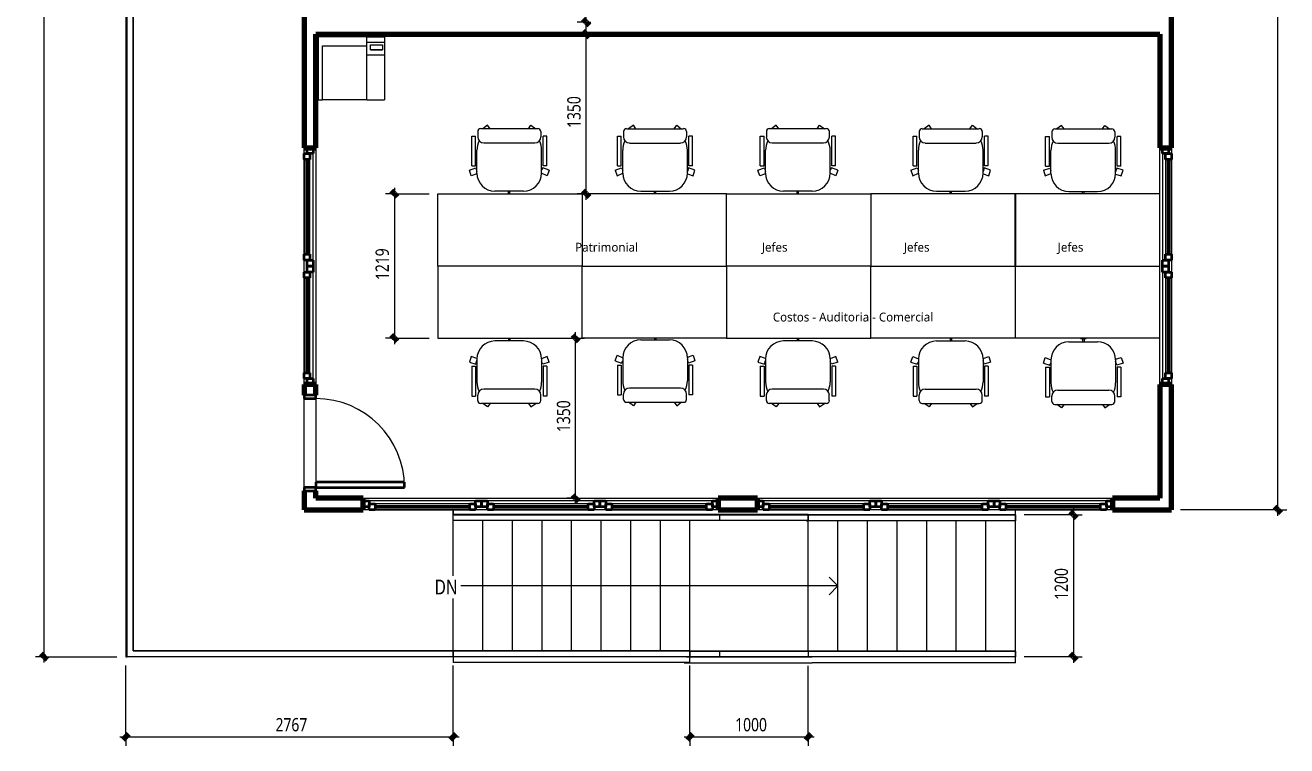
# Model space of a CAD drawing. Header units: millimetres. Extents: x -66038 to -55378, y 2043 to 17186.
# Drawn here: x -66038 to -55378, y 2043 to 8129 of the extents above; entities that cross this region are included whole.
import ezdxf

# ---------------------------------------------------------------- set-up
doc = ezdxf.new("R2010")
doc.units = ezdxf.units.MM
doc.linetypes.add('Overhead 1_5mm', pattern=[2.5, 1.5, -1])
for name, color, linetype, lineweight in [('A-ANNO-DIMS', 211, 'Continuous', 9), ('A-ANNO-DIMS-50', 211, 'Continuous', 9), ('A-DOOR', 31, 'Continuous', 18), ('A-DOOR-FRAM', 31, 'Continuous', 35), ('A-FLOR', 192, 'Continuous', 18), ('A-FLOR-HRAL', 11, 'Continuous', 9), ('A-GLAZ', 151, 'Continuous', 18), ('A-WALL', 113, 'Continuous', 18), ('G-ANNO-TEXT', 231, 'Continuous', 9), ('I-FURN', 30, 'Continuous', 9), ('I-FURN-PNLS', 30, 'Continuous', 9), ('Q-SPCQ', 91, 'Continuous', 9), ('S-STRS', 31, 'Continuous', 9), ('S-STRS-ANNO', 31, 'Continuous', 9), ('S-STRS-TEXT', 31, 'Continuous', 9)]:
    doc.layers.add(name, color=color, linetype=linetype, lineweight=lineweight)
doc.styles.add('Trebuchet MS', font='trebuc.ttf', dxfattribs={"width": 0.8, "height": 125})
doc.styles.add('Trebuchet MS_1', font='trebuc.ttf', dxfattribs={"width": 0.8, "height": 112.5})
doc.styles.add('Trebuchet MS_B', font='trebucbd.ttf', dxfattribs={"height": 75})
doc.dimstyles.new('Linear_-_2_25mm_Trebuchet_MS', dxfattribs={"dimscale": 304.8, "dimtxt": 115.981977, "dimasz": 0.164042, "dimexe": 0.246063, "dimexo": 0.246063, "dimgap": 0.049213, "dimtad": 1, "dimdec": 0, "dimzin": 0, "dimdsep": 46, "dimtxsty": 'Trebuchet MS_1', "dimblk1": 'OBLIQUE', "dimblk2": 'OBLIQUE', "dimsah": 1, "dimcen": 0.09, "dimdle": 0.164042, "dimazin": 0, "dimtfac": 1, "dimtdec": 4, "dimtix": 1, "dimtmove": 0, "dimatfit": 3, "dimfxl": 1, "dimtvp": 1, "dimtolj": 1, "dimtzin": 0, "dimarcsym": 2})

# ---------------------------------------------------------------- blocks, each defined once
blk = doc.blocks.new('Furniture_System-Standing_Desk-Rectangular - 120x60-2486076-Nivel 2 Oficinas')
at = {"layer": 'I-FURN-PNLS'}
for p, q in [((1219.2, 0), (0, 0)), ((1219.2, -609.6), (1219.2, 0)), ((0, -609.6), (1219.2, -609.6))]:
    blk.add_line(p, q, dxfattribs=at)
blk = doc.blocks.new('Chair-Executive - Chair-Executive-3281376-Nivel 2 Oficinas')
at = {"layer": 'I-FURN'}
for p, q in [((-125, 222), (-125, 177)), ((-100, 247), (382, 247)), ((-42, 276), (-84, 247)), ((-21, 247), (-42, 276)), ((303, 247), (324, 276)), ((324, 276), (363, 247)), ((407, 222), (407, 177)), ((-177, -68), (-177, 184)), ((-177, 184), (-145, 184)), ((-145, -68), (-145, 184)), ((-75, 126), (357, 126)), ((458, 184), (426, 184)), ((426, -68), (426, 184)), ((458, -68), (458, 184)), ((-132, -129), (-132, 66)), ((414, -129), (414, 66)), ((-196, -102), (-142, -84)), ((-196, -102), (-180, -150)), ((-177, -68), (-145, -68)), ((-142, -84), (-132, -104)), ((424, -84), (414, -115)), ((478, -102), (424, -84)), ((458, -68), (426, -68)), ((462, -150), (478, -102)), ((-180, -150), (-132, -129)), ((414, -134), (462, -150)), ((20, -282), (262, -282)), ((135, -301), (135, -282)), ((135, -282), (147, -282)), ((147, -301), (147, -282))]:
    blk.add_line(p, q, dxfattribs=at)
for centre, radius, start, end in [((-100, 222), 25.2, 90, 180), ((382, 222), 25.2, 360, 90), ((46, 66), 178, 153.8342, 180), ((-75, 177), 50.7, 180, 270), ((357, 177), 50.7, 270, 360), ((236, 66), 178, 360, 26.1684), ((20, -129), 152, 180, 270), ((262, -129), 152, 270, 360)]:
    blk.add_arc(centre, radius, start, end, dxfattribs=at)
blk = doc.blocks.new('Furniture_System-Standing_Desk-Rectangular - 120x60-V1-Nivel 2 Oficinas')
at = {"layer": 'I-FURN-PNLS'}
for p, q in [((1219.2, 0), (0, 0)), ((0, 0), (0, -609.6)), ((1219.2, -609.6), (1219.2, 0)), ((0, -609.6), (1219.2, -609.6))]:
    blk.add_line(p, q, dxfattribs=at)
blk = doc.blocks.new('Chair-Executive - Chair-Executive-V2-Nivel 2 Oficinas')
at = {"layer": 'I-FURN'}
for p, q in [((-125, 222), (-125, 177)), ((-100, 247), (382, 247)), ((-42, 276), (-84, 247)), ((-21, 247), (-42, 276)), ((303, 247), (324, 276)), ((324, 276), (363, 247)), ((407, 222), (407, 177)), ((-177, -68), (-177, 184)), ((-177, 184), (-145, 184)), ((-145, -68), (-145, 184)), ((-75, 126), (357, 126)), ((458, 184), (426, 184)), ((426, -68), (426, 184)), ((458, -68), (458, 184)), ((-132, -129), (-132, 66)), ((414, -129), (414, 66)), ((-196, -102), (-142, -84)), ((-196, -102), (-180, -150)), ((-177, -68), (-145, -68)), ((-142, -84), (-132, -104)), ((424, -84), (414, -115)), ((478, -102), (424, -84)), ((458, -68), (426, -68)), ((462, -150), (478, -102)), ((-180, -150), (-132, -129)), ((414, -134), (462, -150)), ((20, -282), (262, -282)), ((135, -304), (135, -282)), ((135, -282), (147, -282)), ((147, -304), (147, -282))]:
    blk.add_line(p, q, dxfattribs=at)
for centre, radius, start, end in [((-100, 222), 25.2, 90, 180), ((382, 222), 25.2, 360, 90), ((46, 66), 178, 153.8342, 180), ((-75, 177), 50.7, 180, 270), ((357, 177), 50.7, 270, 360), ((236, 66), 178, 360, 26.1684), ((20, -129), 152, 180, 270), ((262, -129), 152, 270, 360)]:
    blk.add_arc(centre, radius, start, end, dxfattribs=at)
blk = doc.blocks.new('Furniture_System-Standing_Desk-Rectangular - 120x60-3281375-Nivel 2 Oficinas')
at = {"layer": 'I-FURN-PNLS'}
for p, q in [((0, 609.6), (1219.2, 609.6)), ((0, 0), (0, 609.6)), ((1219.2, 609.6), (1219.2, 0)), ((1219.2, 0), (0, 0))]:
    blk.add_line(p, q, dxfattribs=at)
blk = doc.blocks.new('Chair-Executive - Chair-Executive-3215924-Nivel 2 Oficinas')
at = {"layer": 'I-FURN'}
for p, q in [((20, 282), (262, 282)), ((135, 304), (135, 282)), ((135, 282), (147, 282)), ((147, 304), (147, 282)), ((-196, 102), (-180, 150)), ((-180, 150), (-132, 129)), ((-132, 129), (-132, -66)), ((414, 134), (462, 150)), ((414, 129), (414, -66)), ((424, 84), (414, 115)), ((462, 150), (478, 102)), ((-196, 102), (-142, 84)), ((-177, 68), (-145, 68)), ((-177, 68), (-177, -184)), ((-145, 68), (-145, -184)), ((-142, 84), (-132, 104)), ((478, 102), (424, 84)), ((458, 68), (426, 68)), ((426, 68), (426, -184)), ((458, 68), (458, -184)), ((-177, -184), (-145, -184)), ((-125, -222), (-125, -177)), ((-75, -126), (357, -126)), ((407, -222), (407, -177)), ((458, -184), (426, -184)), ((-100, -247), (382, -247)), ((-42, -276), (-84, -247)), ((-21, -247), (-42, -276)), ((303, -247), (324, -276)), ((324, -276), (363, -247))]:
    blk.add_line(p, q, dxfattribs=at)
for centre, radius, start, end in [((20, 129), 152, 90, 180), ((262, 129), 152, 0, 90), ((46, -66), 178, 180, 206.1658), ((236, -66), 178, 333.8316, 0), ((-75, -177), 50.7, 90, 180), ((357, -177), 50.7, 0, 90), ((-100, -222), 25.2, 180, 270), ((382, -222), 25.2, 270, 0)]:
    blk.add_arc(centre, radius, start, end, dxfattribs=at)
blk = doc.blocks.new('Furniture_System-Standing_Desk-Rectangular - 120x60-V3-Nivel 2 Oficinas')
at = {"layer": 'I-FURN-PNLS'}
for p, q in [((0, 609.6), (1219.2, 609.6)), ((1219.2, 609.6), (1219.2, 0)), ((1219.2, 0), (0, 0))]:
    blk.add_line(p, q, dxfattribs=at)
blk = doc.blocks.new('Chair-Executive - Chair-Executive-V4-Nivel 2 Oficinas')
at = {"layer": 'I-FURN'}
for p, q in [((20, 282), (262, 282)), ((116, 311), (116, 308)), ((116, 308), (166, 308)), ((135, 308), (147, 308)), ((135, 308), (135, 282)), ((135, 282), (147, 282)), ((147, 308), (147, 282)), ((166, 311), (166, 308)), ((-196, 102), (-180, 150)), ((-180, 150), (-132, 129)), ((-132, 129), (-132, -66)), ((414, 134), (462, 150)), ((414, 129), (414, -66)), ((424, 84), (414, 115)), ((462, 150), (478, 102)), ((-196, 102), (-142, 84)), ((-177, 68), (-145, 68)), ((-177, 68), (-177, -184)), ((-145, 68), (-145, -184)), ((-142, 84), (-132, 104)), ((478, 102), (424, 84)), ((458, 68), (426, 68)), ((426, 68), (426, -184)), ((458, 68), (458, -184)), ((-177, -184), (-145, -184)), ((-125, -222), (-125, -177)), ((-75, -126), (357, -126)), ((407, -222), (407, -177)), ((458, -184), (426, -184)), ((-100, -247), (382, -247)), ((-42, -276), (-84, -247)), ((-21, -247), (-42, -276)), ((303, -247), (324, -276)), ((324, -276), (363, -247))]:
    blk.add_line(p, q, dxfattribs=at)
for centre, radius, start, end in [((20, 129), 152, 90, 180), ((262, 129), 152, 0, 90), ((46, -66), 178, 180, 206.1658), ((236, -66), 178, 333.8316, 0), ((-75, -177), 50.7, 90, 180), ((357, -177), 50.7, 0, 90), ((-100, -222), 25.2, 180, 270), ((382, -222), 25.2, 270, 0)]:
    blk.add_arc(centre, radius, start, end, dxfattribs=at)
blk = doc.blocks.new('Chair-Executive - Chair-Executive-V5-Nivel 2 Oficinas')
at = {"layer": 'I-FURN'}
for p, q in [((20, 282), (262, 282)), ((135, 294), (135, 282)), ((135, 282), (147, 282)), ((147, 294), (147, 282)), ((-196, 102), (-180, 150)), ((-180, 150), (-132, 129)), ((-132, 129), (-132, -66)), ((414, 134), (462, 150)), ((414, 129), (414, -66)), ((424, 84), (414, 115)), ((462, 150), (478, 102)), ((-196, 102), (-142, 84)), ((-177, 68), (-145, 68)), ((-177, 68), (-177, -184)), ((-145, 68), (-145, -184)), ((-142, 84), (-132, 104)), ((478, 102), (424, 84)), ((458, 68), (426, 68)), ((426, 68), (426, -184)), ((458, 68), (458, -184)), ((-177, -184), (-145, -184)), ((-125, -222), (-125, -177)), ((-75, -126), (357, -126)), ((407, -222), (407, -177)), ((458, -184), (426, -184)), ((-100, -247), (382, -247)), ((-42, -276), (-84, -247)), ((-21, -247), (-42, -276)), ((303, -247), (324, -276)), ((324, -276), (363, -247))]:
    blk.add_line(p, q, dxfattribs=at)
for centre, radius, start, end in [((20, 129), 152, 90, 180), ((262, 129), 152, 0, 90), ((46, -66), 178, 180, 206.1658), ((236, -66), 178, 333.8316, 0), ((-75, -177), 50.7, 90, 180), ((357, -177), 50.7, 0, 90), ((-100, -222), 25.2, 180, 270), ((382, -222), 25.2, 270, 0)]:
    blk.add_arc(centre, radius, start, end, dxfattribs=at)
blk = doc.blocks.new('Printer-LaserJet - Printer-LaserJet-3350240-Nivel 2 Oficinas')
at = {"layer": 'Q-SPCQ'}
for p, q in [((-164, -137), (-164, 244)), ((-15, 244), (-164, 244)), ((-15, 244), (359, 244)), ((-15, 244), (-15, -137)), ((395, 244), (359, 244)), ((359, 244), (359, -213)), ((395, -289), (395, 244)), ((-164, -244), (-164, -137)), ((-15, -137), (-164, -137)), ((-147, -220), (-147, -178)), ((-147, -178), (-46, -178)), ((-46, -180), (-147, -180)), ((-46, -178), (-46, -220)), ((-15, -137), (-15, -244)), ((359, -213), (-15, -213)), ((-164, -289), (-164, -244)), ((-15, -244), (-164, -244)), ((-15, -289), (-164, -289)), ((-46, -220), (-147, -220)), ((-15, -244), (-15, -289)), ((-15, -289), (395, -289))]:
    blk.add_line(p, q, dxfattribs=at)
blk = doc.blocks.new('Side hung casement - 1000_1200-3238561-Nivel 2 Oficinas')
at = {"layer": 'A-GLAZ', "lineweight": 35}
for p, q in [((-500, 24), (-450, 24)), ((-450, 0), (-450, 49)), ((-450, 49), (-400, 49)), ((-450, 24), (-450, -26)), ((-400, 0), (-450, 0)), ((-400, 49), (-400, 0)), ((400, 0), (400, 49)), ((400, 49), (450, 49)), ((450, 0), (400, 0)), ((450, 49), (450, 0)), ((450, -26), (450, 24)), ((450, 24), (500, 24)), ((500, 24), (500, -26)), ((-450, -26), (-500, -26)), ((500, -26), (450, -26))]:
    blk.add_line(p, q, dxfattribs=at)
at = {"layer": 'A-GLAZ', "lineweight": 9}
for p, q in [((400, 49), (-400, 49)), ((-400, 0), (400, 0)), ((-450, -26), (450, -26))]:
    blk.add_line(p, q, dxfattribs=at)
at = {"layer": 'A-GLAZ', "lineweight": 50}
for p, q in [((-400, 24), (-400, 25)), ((-400, 25), (400, 25)), ((400, 24), (-400, 24)), ((400, 25), (400, 24))]:
    blk.add_line(p, q, dxfattribs=at)
blk = doc.blocks.new('Side hung casement - 1000_1200-V12-Nivel 2 Oficinas')
at = {"layer": 'A-GLAZ', "lineweight": 35}
for p, q in [((-500, -26), (-500, 24)), ((-500, 24), (-450, 24)), ((-450, 0), (-450, 49)), ((-450, 49), (-400, 49)), ((-450, 24), (-450, -26)), ((-400, 0), (-450, 0)), ((-400, 49), (-400, 0)), ((400, 0), (400, 49)), ((400, 49), (450, 49)), ((450, 0), (400, 0)), ((450, 49), (450, 0)), ((450, -26), (450, 24)), ((450, 24), (500, 24)), ((500, 24), (500, -26)), ((-450, -26), (-500, -26)), ((500, -26), (450, -26))]:
    blk.add_line(p, q, dxfattribs=at)
at = {"layer": 'A-GLAZ', "lineweight": 9}
for p, q in [((400, 49), (-400, 49)), ((-400, 0), (400, 0)), ((-450, -26), (450, -26))]:
    blk.add_line(p, q, dxfattribs=at)
at = {"layer": 'A-GLAZ', "lineweight": 50}
for p, q in [((-400, 24), (-400, 25)), ((-400, 25), (400, 25)), ((400, 24), (-400, 24)), ((400, 25), (400, 24))]:
    blk.add_line(p, q, dxfattribs=at)
blk = doc.blocks.new('Side hung casement - 1000_1200-V14-Nivel 2 Oficinas')
at = {"layer": 'A-GLAZ', "lineweight": 35}
for p, q in [((-500, -26), (-500, 24)), ((-500, 24), (-450, 24)), ((-450, 0), (-450, 49)), ((-450, 49), (-400, 49)), ((-450, 24), (-450, -26)), ((-400, 0), (-450, 0)), ((-400, 49), (-400, 0)), ((400, 0), (400, 49)), ((400, 49), (450, 49)), ((450, 0), (400, 0)), ((450, 49), (450, 0)), ((450, -26), (450, 24)), ((450, 24), (500, 24)), ((-450, -26), (-500, -26)), ((500, -26), (450, -26))]:
    blk.add_line(p, q, dxfattribs=at)
at = {"layer": 'A-GLAZ', "lineweight": 9}
for p, q in [((400, 49), (-400, 49)), ((-400, 0), (400, 0)), ((-450, -26), (450, -26))]:
    blk.add_line(p, q, dxfattribs=at)
at = {"layer": 'A-GLAZ', "lineweight": 50}
for p, q in [((-400, 24), (-400, 25)), ((-400, 25), (400, 25)), ((400, 24), (-400, 24)), ((400, 25), (400, 24))]:
    blk.add_line(p, q, dxfattribs=at)
blk = doc.blocks.new('Top Rail Type - Top Rail_Internal_-3532692-Nivel 2 Oficinas')
at = {"layer": 'A-FLOR-HRAL'}
for p, q in [((-65177, 2795), (-65177, 16225)), ((-65177, 16225), (-63682, 16225)), ((-65127, 16175), (-65127, 2845)), ((-63682, 16175), (-65127, 16175)), ((-62422, 2795), (-65177, 2795)), ((-65127, 2845), (-62422, 2845)), ((-62422, 2845), (-62422, 2795))]:
    blk.add_line(p, q, dxfattribs=at)
blk = doc.blocks.new('Top Rail Type - Top Rail_Internal_-V16-Nivel 2 Oficinas')
at = {"layer": 'A-FLOR-HRAL'}
for p, q in [((-65177, 16225), (-63682, 16225)), ((-65177, 2795), (-65177, 16225)), ((-65127, 16175), (-63682, 16175)), ((-65127, 2845), (-65127, 16175)), ((-62422, 2795), (-65177, 2795)), ((-62422, 2845), (-65127, 2845)), ((-62422, 2795), (-62422, 2845))]:
    blk.add_line(p, q, dxfattribs=at)
blk = doc.blocks.new('M_Door-Passage-Single-Flush - 750 x 2000mm-3224211-Nivel 2 Oficinas')
at = {"layer": 'A-DOOR', "lineweight": 35}
for p, q in [((375, 806), (330, 806)), ((330, 806), (330, 56)), ((375, 56), (375, 806)), ((330, 56), (375, 56))]:
    blk.add_line(p, q, dxfattribs=at)
at = {"layer": 'A-DOOR', "lineweight": 9}
blk.add_arc((375, 56), 750, 90, 180, dxfattribs=at)
at = {"layer": 'A-DOOR-FRAM'}
for p, q in [((-375, 56), (-405, 56)), ((-405, 56), (-405, -44)), ((-375, -44), (-375, 56)), ((405, 56), (375, 56)), ((375, 56), (375, -44)), ((405, -44), (405, 56)), ((-405, -44), (-375, -44)), ((375, -44), (405, -44))]:
    blk.add_line(p, q, dxfattribs=at)
blk = doc.blocks.new('Top Rail Type - Top Rail_Internal_-3575870-Nivel 2 Oficinas')
at = {"layer": 'A-FLOR-HRAL'}
for p, q in [((-62421, 3944), (-62421, 3994)), ((-62421, 3994), (-60421, 3994)), ((-60421, 3944), (-62421, 3944)), ((-60421, 3994), (-60171, 3994)), ((-60171, 3944), (-60421, 3944)), ((-60171, 3994), (-59421, 3994)), ((-60171, 3994), (-60171, 3944)), ((-59421, 3944), (-60171, 3944)), ((-59437, 3944), (-59437, 3943)), ((-59421, 3994), (-59421, 3944)), ((-59421, 3943), (-59421, 3993)), ((-59421, 3993), (-57671, 3993)), ((-57671, 3993), (-57671, 3943)), ((-59437, 3943), (-59421, 3943)), ((-57671, 3943), (-59421, 3943))]:
    blk.add_line(p, q, dxfattribs=at)
blk = doc.blocks.new('Top Rail Type - Top Rail_Internal_-V18-Nivel 2 Oficinas')
at = {"layer": 'A-FLOR-HRAL'}
for p, q in [((-62421, 3944), (-62421, 3994)), ((-60171, 3994), (-62421, 3994)), ((-60171, 3944), (-62421, 3944)), ((-59421, 3994), (-60171, 3994)), ((-59421, 3944), (-60171, 3944)), ((-59421, 3944), (-59421, 3994)), ((-59421, 3943), (-59421, 3993)), ((-57671, 3993), (-59421, 3993)), ((-57671, 3943), (-57671, 3993)), ((-57671, 3943), (-59421, 3943))]:
    blk.add_line(p, q, dxfattribs=at)
blk = doc.blocks.new('Top Rail Type - Top Rail_Internal_-3575884-Nivel 2 Oficinas')
at = {"layer": 'A-FLOR-HRAL'}
for p, q in [((-62421, 2795), (-62421, 2845)), ((-62421, 2845), (-60421, 2845)), ((-60421, 2795), (-62421, 2795)), ((-60450, 2795), (-60450, 2793)), ((-60450, 2793), (-60421, 2793)), ((-60421, 2845), (-60421, 2795)), ((-60421, 2793), (-60421, 2843)), ((-60421, 2843), (-60171, 2843)), ((-60171, 2793), (-60421, 2793)), ((-60171, 2843), (-59421, 2843)), ((-60171, 2843), (-60171, 2793)), ((-59421, 2793), (-60171, 2793)), ((-59421, 2843), (-57671, 2843)), ((-59421, 2843), (-59421, 2793)), ((-57671, 2793), (-59421, 2793)), ((-57671, 2843), (-57671, 2793))]:
    blk.add_line(p, q, dxfattribs=at)
blk = doc.blocks.new('Top Rail Type - Top Rail_Internal_-V19-Nivel 2 Oficinas')
at = {"layer": 'A-FLOR-HRAL'}
for p, q in [((-62421, 2795), (-62421, 2845)), ((-60421, 2845), (-62421, 2845)), ((-60421, 2795), (-62421, 2795)), ((-60421, 2795), (-60421, 2845)), ((-60421, 2793), (-60421, 2843)), ((-60171, 2843), (-60421, 2843)), ((-60171, 2793), (-60421, 2793)), ((-59421, 2843), (-60171, 2843)), ((-59421, 2793), (-60171, 2793)), ((-57671, 2843), (-59421, 2843)), ((-57671, 2793), (-59421, 2793)), ((-57671, 2793), (-57671, 2843))]:
    blk.add_line(p, q, dxfattribs=at)
blk = doc.blocks.new('DIMBLOCK1-Nivel 2 Oficinas')
at = {"layer": 'A-ANNO-DIMS-50'}
for p, q in [((-61299, 9503), (-61374, 9503)), ((-61299, 8104), (-61299, 9553)), ((-61299, 9503), (-61260, 9503)), ((-61299, 8154), (-61374, 8154)), ((-61299, 8154), (-61260, 8154))]:
    blk.add_line(p, q, dxfattribs=at)
at = {"layer": 'A-ANNO-DIMS-50', "lineweight": 70}
for p, q in [((-61299, 9503), (-61324, 9528)), ((-61299, 9503), (-61274, 9478)), ((-61299, 8154), (-61324, 8179)), ((-61299, 8154), (-61274, 8129))]:
    blk.add_line(p, q, dxfattribs=at)
at = {"layer": 'A-ANNO-DIMS-50', "color": 0, "insert": (-61458, 8710), "char_height": 112.5, "width": 283.07, "attachment_point": 1, "rotation": 90, "line_spacing_factor": 1.048425, "style": 'Trebuchet MS_1'}
blk.add_mtext('1350', dxfattribs=at)
blk = doc.blocks.new('_Oblique')
at = {"color": 0, "linetype": 'ByBlock', "lineweight": -2}
blk.add_line((-0.5, -0.5), (0.5, 0.5), dxfattribs=at)
blk = doc.blocks.new('DIMBLOCK2-Nivel 2 Oficinas')
at = {"layer": 'A-ANNO-DIMS-50', "lineweight": 70}
for p, q in [((-61387, 5485), (-61412, 5510)), ((-61387, 5485), (-61362, 5460)), ((-61387, 4135), (-61412, 4160)), ((-61387, 4135), (-61362, 4110))]:
    blk.add_line(p, q, dxfattribs=at)
at = {"layer": 'A-ANNO-DIMS-50'}
for p, q in [((-61387, 5485), (-61407, 5485)), ((-61387, 4085), (-61387, 5535)), ((-61387, 5485), (-61312, 5485)), ((-61387, 4135), (-61462, 4135)), ((-61387, 4135), (-61347, 4135))]:
    blk.add_line(p, q, dxfattribs=at)
at = {"layer": 'A-ANNO-DIMS-50', "color": 0, "insert": (-61546, 4692), "char_height": 112.5, "width": 283.07, "attachment_point": 1, "rotation": 90, "line_spacing_factor": 1.048425, "style": 'Trebuchet MS_1'}
blk.add_mtext('1350', dxfattribs=at)
blk = doc.blocks.new('DIMBLOCK3-Nivel 2 Oficinas')
at = {"layer": 'A-ANNO-DIMS-50'}
for p, q in [((-61299, 6654), (-61299, 8104)), ((-61299, 8054), (-61374, 8054)), ((-61299, 8054), (-61260, 8054)), ((-61299, 6704), (-61374, 6704)), ((-61299, 6704), (-61260, 6704))]:
    blk.add_line(p, q, dxfattribs=at)
at = {"layer": 'A-ANNO-DIMS-50', "lineweight": 70}
for p, q in [((-61299, 8054), (-61324, 8079)), ((-61299, 8054), (-61274, 8029)), ((-61299, 6704), (-61324, 6729)), ((-61299, 6704), (-61274, 6679))]:
    blk.add_line(p, q, dxfattribs=at)
at = {"layer": 'A-ANNO-DIMS-50', "color": 0, "insert": (-61458, 7261), "char_height": 112.5, "width": 283.07, "attachment_point": 1, "rotation": 90, "line_spacing_factor": 1.048425, "style": 'Trebuchet MS_1'}
blk.add_mtext('1350', dxfattribs=at)
blk = doc.blocks.new('DIMBLOCK8-Nivel 2 Oficinas')
at = {"layer": 'A-ANNO-DIMS-50'}
for p, q in [((-65877, 16225), (-65952, 16225)), ((-65877, 2745), (-65877, 16275)), ((-65877, 16225), (-65252, 16225)), ((-65877, 2795), (-65952, 2795)), ((-65877, 2795), (-65263, 2795))]:
    blk.add_line(p, q, dxfattribs=at)
at = {"layer": 'A-ANNO-DIMS-50', "lineweight": 70}
for p, q in [((-65877, 16225), (-65902, 16250)), ((-65877, 16225), (-65852, 16200)), ((-65877, 2795), (-65902, 2820)), ((-65877, 2795), (-65852, 2770))]:
    blk.add_line(p, q, dxfattribs=at)
at = {"layer": 'A-ANNO-DIMS-50', "color": 0, "insert": (-66036, 9362), "char_height": 112.5, "width": 353.84, "attachment_point": 1, "rotation": 90, "line_spacing_factor": 1.048425, "style": 'Trebuchet MS_1'}
blk.add_mtext('13430', dxfattribs=at)
blk = doc.blocks.new('DIMBLOCK11-Nivel 2 Oficinas')
at = {"layer": 'A-ANNO-DIMS-50'}
for p, q in [((-55453, 16225), (-56277, 16225)), ((-55453, 3985), (-55453, 16275)), ((-55453, 16225), (-55378, 16225)), ((-55453, 4035), (-56277, 4035)), ((-55453, 4035), (-55378, 4035))]:
    blk.add_line(p, q, dxfattribs=at)
at = {"layer": 'A-ANNO-DIMS-50', "lineweight": 70}
for p, q in [((-55453, 16225), (-55478, 16250)), ((-55453, 16225), (-55428, 16200)), ((-55453, 4035), (-55478, 4060)), ((-55453, 4035), (-55428, 4010))]:
    blk.add_line(p, q, dxfattribs=at)
at = {"layer": 'A-ANNO-DIMS-50', "color": 0, "insert": (-55612, 9982), "char_height": 112.5, "width": 353.84, "attachment_point": 1, "rotation": 90, "line_spacing_factor": 1.048425, "style": 'Trebuchet MS_1'}
blk.add_mtext('12190', dxfattribs=at)
blk = doc.blocks.new('DIMBLOCK12-Nivel 2 Oficinas')
at = {"layer": 'A-ANNO-DIMS-50', "lineweight": 70}
for p, q in [((-62919, 6704), (-62944, 6729)), ((-62919, 6704), (-62894, 6679)), ((-62919, 5485), (-62944, 5510)), ((-62919, 5485), (-62894, 5460))]:
    blk.add_line(p, q, dxfattribs=at)
at = {"layer": 'A-ANNO-DIMS-50'}
for p, q in [((-62919, 6754), (-62919, 5435)), ((-62919, 6704), (-62994, 6704)), ((-62919, 6704), (-62626, 6704)), ((-62919, 5485), (-62994, 5485)), ((-62919, 5485), (-62626, 5485))]:
    blk.add_line(p, q, dxfattribs=at)
at = {"layer": 'A-ANNO-DIMS-50', "color": 0, "insert": (-63078, 5976), "char_height": 112.5, "width": 283.07, "attachment_point": 1, "rotation": 90, "line_spacing_factor": 1.048425, "style": 'Trebuchet MS_1'}
blk.add_mtext('1219', dxfattribs=at)
blk = doc.blocks.new('DIMBLOCK15-Nivel 2 Oficinas')
at = {"layer": 'A-ANNO-DIMS-50'}
for p, q in [((-65188, 2118), (-65188, 2720)), ((-62421, 2118), (-62421, 2720)), ((-65238, 2118), (-62371, 2118)), ((-65188, 2118), (-65188, 2043)), ((-62421, 2118), (-62421, 2043))]:
    blk.add_line(p, q, dxfattribs=at)
at = {"layer": 'A-ANNO-DIMS-50', "lineweight": 70}
for p, q in [((-65188, 2118), (-65163, 2143)), ((-62421, 2118), (-62396, 2143)), ((-65188, 2118), (-65213, 2093)), ((-62421, 2118), (-62446, 2093))]:
    blk.add_line(p, q, dxfattribs=at)
at = {"layer": 'A-ANNO-DIMS-50', "color": 0, "insert": (-63923, 2277), "char_height": 112.5, "width": 283.07, "attachment_point": 1, "line_spacing_factor": 1.048425, "style": 'Trebuchet MS_1'}
blk.add_mtext('2767', dxfattribs=at)
blk = doc.blocks.new('DIMBLOCK16-Nivel 2 Oficinas')
at = {"layer": 'A-ANNO-DIMS-50'}
for p, q in [((-57181, 3993), (-57596, 3993)), ((-57181, 4043), (-57181, 2743)), ((-57181, 3993), (-57106, 3993)), ((-57181, 2793), (-57596, 2793)), ((-57181, 2793), (-57106, 2793))]:
    blk.add_line(p, q, dxfattribs=at)
at = {"layer": 'A-ANNO-DIMS-50', "lineweight": 70}
for p, q in [((-57181, 3993), (-57206, 4018)), ((-57181, 3993), (-57156, 3968)), ((-57181, 2793), (-57206, 2818)), ((-57181, 2793), (-57156, 2768))]:
    blk.add_line(p, q, dxfattribs=at)
at = {"layer": 'A-ANNO-DIMS-50', "color": 0, "insert": (-57340, 3275), "char_height": 112.5, "width": 283.07, "attachment_point": 1, "rotation": 90, "line_spacing_factor": 1.048425, "style": 'Trebuchet MS_1'}
blk.add_mtext('1200', dxfattribs=at)
blk = doc.blocks.new('DIMBLOCK17-Nivel 2 Oficinas')
at = {"layer": 'A-ANNO-DIMS-50'}
for p, q in [((-60421, 2118), (-60421, 2720)), ((-59421, 2118), (-59421, 2718)), ((-60471, 2118), (-59371, 2118)), ((-60421, 2118), (-60421, 2043)), ((-59421, 2118), (-59421, 2043))]:
    blk.add_line(p, q, dxfattribs=at)
at = {"layer": 'A-ANNO-DIMS-50', "lineweight": 70}
for p, q in [((-60421, 2118), (-60396, 2143)), ((-59421, 2118), (-59396, 2143)), ((-60421, 2118), (-60446, 2093)), ((-59421, 2118), (-59446, 2093))]:
    blk.add_line(p, q, dxfattribs=at)
at = {"layer": 'A-ANNO-DIMS-50', "color": 0, "insert": (-60039, 2277), "char_height": 112.5, "width": 283.07, "attachment_point": 1, "line_spacing_factor": 1.048425, "style": 'Trebuchet MS_1'}
blk.add_mtext('1000', dxfattribs=at)

msp = doc.modelspace()

# ---------------------------------------------------------------- linework, layer by layer
at = {"layer": 'A-FLOR'}
for p, q in [((-65188.3, 16224.8), (-65188.3, 2794.8)), ((-63681.9, 4224.7), (-63681.9, 4974.8)), ((-63581.9, 4974.8), (-63581.9, 4269.8)), ((-62421.9, 2844.8), (-62421.9, 4034.8)), ((-65188.3, 2794.8), (-65176.9, 2794.8))]:
    msp.add_line(p, q, dxfattribs=at)
at = {"layer": 'A-WALL', "lineweight": 70}
for p, q in [((-56351.9, 7093.9), (-56351.9, 9112.9)), ((-63681.9, 8213.6), (-63681.9, 7093.9)), ((-63581.9, 7093.9), (-63581.9, 8053.6)), ((-63581.9, 8053.6), (-56451.9, 8053.6)), ((-56451.9, 8053.6), (-56451.9, 7093.9)), ((-63681.9, 7093.9), (-63581.9, 7093.9)), ((-56451.9, 7093.9), (-56351.9, 7093.9)), ((-63581.9, 5093.9), (-63681.9, 5093.9)), ((-63681.9, 5093.9), (-63681.9, 5004.8)), ((-63581.9, 5004.8), (-63581.9, 5093.9)), ((-56451.9, 5093.9), (-56451.9, 4134.8)), ((-56351.9, 5093.9), (-56451.9, 5093.9)), ((-56351.9, 4034.8), (-56351.9, 5093.9)), ((-63681.9, 4194.8), (-63681.9, 4034.8)), ((-63581.9, 4134.8), (-63581.9, 4194.8)), ((-63181.9, 4134.8), (-63581.9, 4134.8)), ((-63181.9, 4034.8), (-63181.9, 4134.8)), ((-59851.9, 4134.8), (-60181.9, 4134.8)), ((-60181.9, 4134.8), (-60181.9, 4034.8)), ((-59851.9, 4034.8), (-59851.9, 4134.8)), ((-56451.9, 4134.8), (-56851.9, 4134.8)), ((-56851.9, 4134.8), (-56851.9, 4034.8)), ((-63681.9, 4034.8), (-63181.9, 4034.8)), ((-60181.9, 4034.8), (-59851.9, 4034.8)), ((-56851.9, 4034.8), (-56351.9, 4034.8))]:
    msp.add_line(p, q, dxfattribs=at)
at = {"layer": 'A-WALL'}
for p, q in [((-63681.9, 5093.9), (-63681.9, 7093.9)), ((-63581.9, 7093.9), (-63581.9, 5093.9)), ((-56451.9, 5093.9), (-56451.9, 7093.9)), ((-56351.9, 7093.9), (-56351.9, 5093.9)), ((-63181.9, 4134.8), (-60181.9, 4134.8)), ((-59851.9, 4134.8), (-56851.9, 4134.8)), ((-60181.9, 4034.8), (-63181.9, 4034.8)), ((-56851.9, 4034.8), (-59851.9, 4034.8))]:
    msp.add_line(p, q, dxfattribs=at)
at = {"layer": 'S-STRS'}
for p, q in [((-62421.1, 4034.8), (-62421.1, 3994.8)), ((-62171.1, 3994.8), (-62421.1, 3994.8)), ((-62421.1, 2845.2), (-62421.1, 3944.4)), ((-61921.1, 3994.8), (-62171.1, 3994.8)), ((-62171.1, 2845.2), (-62171.1, 3944.4)), ((-61671.1, 3994.8), (-61921.1, 3994.8)), ((-61921.1, 2845.2), (-61921.1, 3944.4)), ((-61421.1, 3994.8), (-61671.1, 3994.8)), ((-61671.1, 2845.2), (-61671.1, 3944.4)), ((-61171.1, 3994.8), (-61421.1, 3994.8)), ((-61421.1, 2845.2), (-61421.1, 3944.4)), ((-60921.1, 3994.8), (-61171.1, 3994.8)), ((-61171.1, 2845.2), (-61171.1, 3944.4)), ((-60671.1, 3994.8), (-60921.1, 3994.8)), ((-60921.1, 2845.2), (-60921.1, 3944.4)), ((-60421.1, 3994.8), (-60671.1, 3994.8)), ((-60671.1, 2845.2), (-60671.1, 3944.4)), ((-60139.3, 3994.8), (-60421.1, 3994.8)), ((-60421.1, 2845.2), (-60421.1, 3944.4)), ((-59421.1, 3994.8), (-60139.3, 3994.8)), ((-59421.1, 3993), (-59371.1, 3993)), ((-59171.1, 3993), (-59371.1, 3993)), ((-58921.1, 3993), (-59171.1, 3993)), ((-58671.1, 3993), (-58921.1, 3993)), ((-58421.1, 3993), (-58671.1, 3993)), ((-58171.1, 3993), (-58421.1, 3993)), ((-57921.1, 3993), (-58171.1, 3993)), ((-57671.1, 3993), (-57921.1, 3993)), ((-57671.1, 3993), (-57671.1, 4034.8)), ((-59421.1, 2843.4), (-59421.1, 3942.6)), ((-59171.1, 2843.4), (-59171.1, 3942.6)), ((-58921.1, 2843.4), (-58921.1, 3942.6)), ((-58671.1, 2843.4), (-58671.1, 3942.6)), ((-58421.1, 2843.4), (-58421.1, 3942.6)), ((-58171.1, 2843.4), (-58171.1, 3942.6)), ((-57921.1, 2843.4), (-57921.1, 3942.6)), ((-57671.1, 2843.4), (-57671.1, 3942.6)), ((-62421.1, 2794.8), (-62421.1, 2744.8)), ((-62171.1, 2794.8), (-62421.1, 2794.8)), ((-61921.1, 2794.8), (-62171.1, 2794.8)), ((-61671.1, 2794.8), (-61921.1, 2794.8)), ((-61421.1, 2794.8), (-61671.1, 2794.8)), ((-61171.1, 2794.8), (-61421.1, 2794.8)), ((-60921.1, 2794.8), (-61171.1, 2794.8)), ((-60671.1, 2794.8), (-60921.1, 2794.8)), ((-60471.1, 2794.8), (-60671.1, 2794.8)), ((-60421.1, 2744.8), (-60421.1, 2793)), ((-60421.1, 2793), (-59389.3, 2793)), ((-59171.1, 2793), (-59389.3, 2793)), ((-58921.1, 2793), (-59171.1, 2793)), ((-58671.1, 2793), (-58921.1, 2793)), ((-58421.1, 2793), (-58671.1, 2793)), ((-58171.1, 2793), (-58421.1, 2793)), ((-57921.1, 2793), (-58171.1, 2793)), ((-57671.1, 2793), (-57921.1, 2793)), ((-57671.1, 2743), (-57671.1, 2793)), ((-60421.1, 2744.8), (-62421.1, 2744.8)), ((-60471.1, 2744.8), (-60471.1, 2743)), ((-60471.1, 2743), (-59389.3, 2743)), ((-57671.1, 2743), (-59389.3, 2743))]:
    msp.add_line(p, q, dxfattribs=at)
at = {"layer": 'S-STRS', "linetype": 'Overhead 1_5mm'}
for p, q in [((-62171.1, 2845.2), (-62171.1, 3944.4)), ((-61921.1, 2845.2), (-61921.1, 3944.4)), ((-61671.1, 2845.2), (-61671.1, 3944.4)), ((-61421.1, 2845.2), (-61421.1, 3944.4)), ((-61171.1, 2845.2), (-61171.1, 3944.4)), ((-60921.1, 2845.2), (-60921.1, 3944.4)), ((-60671.1, 2845.2), (-60671.1, 3944.4)), ((-60421.1, 2845.2), (-60421.1, 3944.4)), ((-59421.1, 2843.4), (-59421.1, 3942.6)), ((-59171.1, 2843.4), (-59171.1, 3942.6)), ((-58921.1, 2843.4), (-58921.1, 3942.6)), ((-58671.1, 2843.4), (-58671.1, 3942.6)), ((-58421.1, 2843.4), (-58421.1, 3942.6)), ((-58171.1, 2843.4), (-58171.1, 3942.6)), ((-57921.1, 2843.4), (-57921.1, 3942.6)), ((-57671.1, 2843.4), (-57671.1, 3942.6))]:
    msp.add_line(p, q, dxfattribs=at)
at = {"layer": 'S-STRS-ANNO'}
for p, q in [((-59171.1, 3393), (-59246.1, 3468)), ((-62171.1, 3394.8), (-62421.1, 3394.8)), ((-61921.1, 3394.8), (-62171.1, 3394.8)), ((-61671.1, 3394.8), (-61921.1, 3394.8)), ((-61421.1, 3394.8), (-61671.1, 3394.8)), ((-61171.1, 3394.8), (-61421.1, 3394.8)), ((-60921.1, 3394.8), (-61171.1, 3394.8)), ((-60671.1, 3394.8), (-60921.1, 3394.8)), ((-60421.1, 3394.8), (-60671.1, 3394.8)), ((-59921.1, 3394.8), (-60421.1, 3394.8)), ((-59921.1, 3393), (-59921.1, 3394.8)), ((-59421.1, 3393), (-59921.1, 3393)), ((-59171.1, 3393), (-59421.1, 3393)), ((-59171.1, 3393), (-59246.1, 3318))]:
    msp.add_line(p, q, dxfattribs=at)

# ---------------------------------------------------------------- block references
at = {"layer": 'A-DOOR-FRAM', "rotation": 269.9999999999997}
msp.add_blockref('M_Door-Passage-Single-Flush - 750 x 2000mm-3224211-Nivel 2 Oficinas', (-63638.3, 4599.8), dxfattribs=at)
at = {"layer": 'A-FLOR-HRAL'}
for name in ['Top Rail Type - Top Rail_Internal_-3532692-Nivel 2 Oficinas', 'Top Rail Type - Top Rail_Internal_-V16-Nivel 2 Oficinas', 'Top Rail Type - Top Rail_Internal_-3575870-Nivel 2 Oficinas', 'Top Rail Type - Top Rail_Internal_-V18-Nivel 2 Oficinas', 'Top Rail Type - Top Rail_Internal_-3575884-Nivel 2 Oficinas', 'Top Rail Type - Top Rail_Internal_-V19-Nivel 2 Oficinas']:
    msp.add_blockref(name, (0, 0), dxfattribs=at)
at = {"layer": 'A-GLAZ', "lineweight": 9}
for name, p, rotation in [('Side hung casement - 1000_1200-V14-Nivel 2 Oficinas', (-63631.9, 6593.9), 89.99999999999972), ('Side hung casement - 1000_1200-3238561-Nivel 2 Oficinas', (-56401.9, 6593.9), 269.9999999999997), ('Side hung casement - 1000_1200-3238561-Nivel 2 Oficinas', (-63631.9, 5593.9), 89.99999999999972), ('Side hung casement - 1000_1200-V14-Nivel 2 Oficinas', (-56401.9, 5593.9), 269.9999999999997), ('Side hung casement - 1000_1200-V14-Nivel 2 Oficinas', (-62681.9, 4084.8), 180), ('Side hung casement - 1000_1200-V12-Nivel 2 Oficinas', (-61681.9, 4084.8), 180), ('Side hung casement - 1000_1200-3238561-Nivel 2 Oficinas', (-60681.9, 4084.8), 180), ('Side hung casement - 1000_1200-V14-Nivel 2 Oficinas', (-59351.9, 4084.8), 180), ('Side hung casement - 1000_1200-V12-Nivel 2 Oficinas', (-58351.9, 4084.8), 180), ('Side hung casement - 1000_1200-3238561-Nivel 2 Oficinas', (-57351.9, 4084.8), 180)]:
    msp.add_blockref(name, p, dxfattribs=dict(at, rotation=rotation))
at = {"layer": 'I-FURN', "rotation": 180}
for name, p in [('Chair-Executive - Chair-Executive-3215924-Nivel 2 Oficinas', (-61807, 7007.8)), ('Chair-Executive - Chair-Executive-3215924-Nivel 2 Oficinas', (-59368.6, 7007.8)), ('Chair-Executive - Chair-Executive-V2-Nivel 2 Oficinas', (-61807, 5180.7)), ('Chair-Executive - Chair-Executive-V2-Nivel 2 Oficinas', (-59368.6, 5180.7))]:
    msp.add_blockref(name, p, dxfattribs=at)
at = {"layer": 'I-FURN'}
for name, p in [('Chair-Executive - Chair-Executive-V2-Nivel 2 Oficinas', (-60857.1, 7007.8)), ('Chair-Executive - Chair-Executive-V2-Nivel 2 Oficinas', (-58358.7, 7007.8)), ('Chair-Executive - Chair-Executive-3281376-Nivel 2 Oficinas', (-57238.7, 7005.3)), ('Chair-Executive - Chair-Executive-V5-Nivel 2 Oficinas', (-60857.1, 5190.7)), ('Chair-Executive - Chair-Executive-3215924-Nivel 2 Oficinas', (-58358.7, 5180.7)), ('Chair-Executive - Chair-Executive-V4-Nivel 2 Oficinas', (-57238.7, 5173.2))]:
    msp.add_blockref(name, p, dxfattribs=at)
at = {"layer": 'I-FURN-PNLS'}
for name, p in [('Furniture_System-Standing_Desk-Rectangular - 120x60-3281375-Nivel 2 Oficinas', (-62551.2, 6094.3)), ('Furniture_System-Standing_Desk-Rectangular - 120x60-3281375-Nivel 2 Oficinas', (-60112.8, 6094.3)), ('Furniture_System-Standing_Desk-Rectangular - 120x60-V1-Nivel 2 Oficinas', (-62551.2, 6094.3)), ('Furniture_System-Standing_Desk-Rectangular - 120x60-V1-Nivel 2 Oficinas', (-60112.8, 6094.3))]:
    msp.add_blockref(name, p, dxfattribs=at)
at = {"layer": 'I-FURN-PNLS', "rotation": 180}
for name, p in [('Furniture_System-Standing_Desk-Rectangular - 120x60-V1-Nivel 2 Oficinas', (-60112.8, 6094.3)), ('Furniture_System-Standing_Desk-Rectangular - 120x60-V1-Nivel 2 Oficinas', (-57674.4, 6094.3)), ('Furniture_System-Standing_Desk-Rectangular - 120x60-2486076-Nivel 2 Oficinas', (-56451.9, 6094.3)), ('Furniture_System-Standing_Desk-Rectangular - 120x60-3281375-Nivel 2 Oficinas', (-60112.8, 6094.3)), ('Furniture_System-Standing_Desk-Rectangular - 120x60-3281375-Nivel 2 Oficinas', (-57674.4, 6094.3)), ('Furniture_System-Standing_Desk-Rectangular - 120x60-V3-Nivel 2 Oficinas', (-56451.9, 6094.3))]:
    msp.add_blockref(name, p, dxfattribs=at)
at = {"layer": 'Q-SPCQ', "rotation": 180}
msp.add_blockref('Printer-LaserJet - Printer-LaserJet-3350240-Nivel 2 Oficinas', (-63166.3, 7742.2), dxfattribs=at)

# ---------------------------------------------------------------- texts
at = {"layer": 'G-ANNO-TEXT', "color": 7, "lineweight": 50, "char_height": 75, "attachment_point": 1, "style": 'Trebuchet MS_B'}
for s, insert, width in [('Patrimonial', (-61391, 6291.1), 697.468), ('Jefes', (-59813.9, 6291.1), 316.667), ('Jefes', (-58613.9, 6291.1), 316.667), ('Jefes', (-57313.9, 6291.1), 316.667), ('Costos - Auditoria - Comercial', (-59721.2, 5701.3), 1807.805)]:
    msp.add_mtext(s, dxfattribs=dict(at, insert=insert, width=width))

# ---------------------------------------------------------------- dimensions: what is measured, and where the dimension line sits
at = {"layer": 'A-ANNO-DIMS'}
for base, p1, p2, override, picture, middle in [((-65877.1, 16224.8), (-65188.3, 2794.8), (-65176.9, 16224.8), {"dimpost": '<>', "dimfxl": 13430.004812}, 'DIMBLOCK8-Nivel 2 Oficinas', (-65949.3, 9509.8)), ((-55453.5, 16224.8), (-56351.9, 4034.8), (-56351.9, 16224.8), {"dimpost": '<>', "dimfxl": 12190}, 'DIMBLOCK11-Nivel 2 Oficinas', (-55525.9, 10129.8)), ((-61299.3, 9503.3), (-61334.6, 8153.6), (-61334.6, 9503.3), {"dimpost": '<>', "dimfxl": 1349.699488}, 'DIMBLOCK1-Nivel 2 Oficinas', (-61371.5, 8828.4)), ((-61299.3, 8053.6), (-61334.6, 6703.9), (-61334.6, 8053.6), {"dimpost": '<>', "dimfxl": 1349.699488}, 'DIMBLOCK3-Nivel 2 Oficinas', (-61371.5, 7378.7)), ((-62919, 5484.7), (-62551.2, 6703.9), (-62551.2, 5484.7), {"dimpost": '<>', "dimfxl": 1219.190019}, 'DIMBLOCK12-Nivel 2 Oficinas', (-62991.4, 6094.3)), ((-61387, 5484.7), (-61422.3, 4134.8), (-61332, 5484.7), {"dimpost": '<>', "dimfxl": 1352.932172}, 'DIMBLOCK2-Nivel 2 Oficinas', (-61459.2, 4809.7)), ((-57181.5, 2793), (-57671.1, 3993), (-57671.1, 2793), {"dimpost": '<>', "dimfxl": 1200}, 'DIMBLOCK16-Nivel 2 Oficinas', (-57253.7, 3393))]:
    dim = msp.add_linear_dim(base=base, p1=p1, p2=p2, angle=90, dimstyle='Linear_-_2_25mm_Trebuchet_MS', override=override, dxfattribs=at)
    dim.commit()
    dim.dimension.update_dxf_attribs({"geometry": picture, "text_midpoint": middle})
for base, p1, p2, override, picture, middle in [((-62421.1, 2117.6), (-65188.3, 2794.8), (-62421.1, 2794.8), {"dimpost": '<>', "dimfxl": 2767.2}, 'DIMBLOCK15-Nivel 2 Oficinas', (-63804.7, 2190.1)), ((-59421.1, 2117.6), (-60421.1, 2794.8), (-59421.1, 2793), {"dimpost": '<>', "dimfxl": 1000.001499}, 'DIMBLOCK17-Nivel 2 Oficinas', (-59921.1, 2189.9))]:
    dim = msp.add_linear_dim(base=base, p1=p1, p2=p2, dimstyle='Linear_-_2_25mm_Trebuchet_MS', override=override, dxfattribs=at)
    dim.commit()
    dim.dimension.update_dxf_attribs({"geometry": picture, "text_midpoint": middle})

# ---------------------------------------------------------------- next in the draw order: texts
at = {"layer": 'S-STRS-TEXT', "insert": (-62578.4, 3445.5), "char_height": 125, "width": 188.716, "attachment_point": 1, "line_spacing_factor": 1.048425, "style": 'Trebuchet MS', "bg_fill": 3, "box_fill_scale": 1.25, "bg_fill_color": 256, "bg_fill_true_color": 13158600, "bg_fill_transparency": 0}
msp.add_mtext('DN', dxfattribs=at)

doc.saveas('drawing.dxf')
